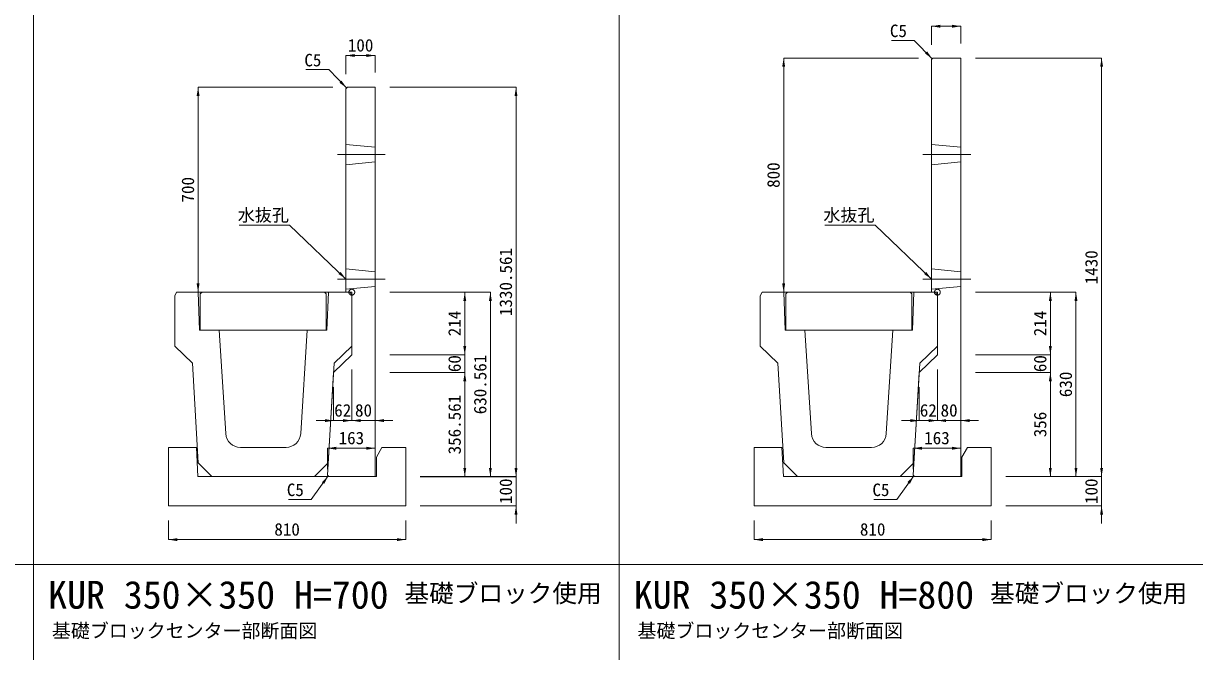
# Model space of a CAD drawing. Units: millimetres at full size, sheet at 1:40. Extents: x 86 to 35886, y -15691 to 10257.
# Drawn here: x 27852 to 31852, y -6738 to -4592 of the extents above; entities that cross this region are included whole.
import ezdxf
from ezdxf.enums import TextEntityAlignment as Align

# ---------------------------------------------------------------- set-up
doc = ezdxf.new("R2010")
doc.units = ezdxf.units.MM
doc.header["$LTSCALE"] = 40
doc.header["$PDMODE"] = 32
doc.header["$PDSIZE"] = 20
doc.linetypes.add('DASHED', pattern=[7.5, 6, -1.5])
doc.linetypes.add('USER1', pattern=[28.575, 19.05, -3.175, 3.175, -3.175])
for name, color, linetype, lineweight in [('0_2', 7, 'USER1', 5), ('パネックスKUR', 2, 'Continuous', 20), ('図枠', 5, 'Continuous', 13), ('基礎ブロック', 2, 'Continuous', 13), ('寸法線', 7, 'Continuous', 13), ('引出線', 4, 'Continuous', 13), ('本体', 2, 'Continuous', 13), ('補助線', 8, 'USER1', 13)]:
    doc.layers.add(name, color=color, linetype=linetype, lineweight=lineweight)
doc.layers.add('文字', color=7, linetype='Continuous')
doc.styles.add('ＭＳ ゴシック', font='')
doc.styles.get('ＭＳ ゴシック').set_extended_font_data('MS Gothic')

# ---------------------------------------------------------------- blocks, each defined once
blk = doc.blocks.new('filled_arrow')
at = {"color": 0, "linetype": 'Continuous', "lineweight": -2}
blk.add_solid([(7.5, 1.25), (0, 0), (7.5, -1.25)], dxfattribs=at)

msp = doc.modelspace()

# ---------------------------------------------------------------- linework, layer by layer
at = {"layer": 'パネックスKUR'}
for p, q in [((30953.23, -4715.56), (30958.23, -4710.56)), ((30953.23, -4715.56), (30953.23, -5510.56)), ((31053.23, -4710.56), (30958.23, -4710.56)), ((31053.23, -4710.56), (31053.23, -6140.56)), ((28953.23, -4815.56), (28958.23, -4810.56)), ((28953.23, -4815.56), (28953.23, -5510.56)), ((29053.23, -4810.56), (28958.23, -4810.56)), ((29053.23, -4810.56), (29053.23, -6140.56)), ((28973.23, -5510.56), (28953.23, -5510.56)), ((28973.23, -5510.56), (28973.23, -5724.56)), ((30973.23, -5510.56), (30953.23, -5510.56)), ((30973.23, -5510.56), (30973.23, -5724.56)), ((28973.23, -5724.56), (28911.23, -5784.56)), ((30973.23, -5724.56), (30911.23, -5784.56)), ((28911.23, -5784.56), (28890.53, -6135.57)), ((30911.23, -5784.56), (30890.53, -6135.57)), ((28895.23, -6140.56), (28890.53, -6135.57)), ((29053.23, -6140.56), (28895.23, -6140.56)), ((30895.23, -6140.56), (30890.53, -6135.57)), ((31053.23, -6140.56), (30895.23, -6140.56))]:
    msp.add_line(p, q, dxfattribs=at)
at = {"layer": 'パネックスKUR', "linetype": 'DASHED', "lineweight": 9}
for p, q in [((28953.23, -5005.56), (29053.23, -5015.56)), ((30953.23, -5005.56), (31053.23, -5015.56)), ((28953.23, -5075.56), (29053.23, -5065.56)), ((30953.23, -5075.56), (31053.23, -5065.56)), ((28953.23, -5430.56), (29053.23, -5440.56)), ((30953.23, -5430.56), (31053.23, -5440.56)), ((28953.23, -5500.56), (29053.23, -5490.56)), ((30953.23, -5500.56), (31053.23, -5490.56))]:
    msp.add_line(p, q, dxfattribs=at)
at = {"layer": '図枠'}
for p, q in [((27886.23, -1890.56), (27886.23, -15690.56)), ((29886.23, -1890.56), (29886.23, -15690.56)), ((18686.23, -6440.56), (35886.23, -6440.56))]:
    msp.add_line(p, q, dxfattribs=at)
at = {"layer": '基礎ブロック', "lineweight": 20}
for p, q in [((28347.23, -6240.56), (28347.23, -6040.56)), ((28347.23, -6040.56), (28442.23, -6040.56)), ((28442.23, -6040.56), (28447.23, -6140.56)), ((29057.23, -6073.56), (29076.23, -6040.56)), ((29057.23, -6140.56), (29057.23, -6073.56)), ((29076.23, -6040.56), (29157.23, -6040.56)), ((29157.23, -6040.56), (29157.23, -6240.56)), ((30347.23, -6240.56), (30347.23, -6040.56)), ((30347.23, -6040.56), (30442.23, -6040.56)), ((30442.23, -6040.56), (30447.23, -6140.56)), ((31057.23, -6073.56), (31076.23, -6040.56)), ((31057.23, -6140.56), (31057.23, -6073.56)), ((31076.23, -6040.56), (31157.23, -6040.56)), ((31157.23, -6040.56), (31157.23, -6240.56)), ((28447.23, -6140.56), (29057.23, -6140.56)), ((30447.23, -6140.56), (31057.23, -6140.56)), ((29157.23, -6240.56), (28347.23, -6240.56)), ((31157.23, -6240.56), (30347.23, -6240.56))]:
    msp.add_line(p, q, dxfattribs=at)
at = {"layer": '寸法線'}
for p, q in [((30953.23, -4602.01), (31053.23, -4602.01)), ((30953.23, -4665.56), (30953.23, -4602.01)), ((31053.23, -4660.56), (31053.23, -4602.01)), ((28953.23, -4702.01), (29053.23, -4702.01)), ((28953.23, -4765.56), (28953.23, -4702.01)), ((29053.23, -4760.56), (29053.23, -4702.01)), ((30448.23, -5510.56), (30448.23, -4710.56)), ((30908.23, -4710.56), (30448.23, -4710.56)), ((31103.23, -4710.56), (31534.07, -4710.56)), ((31534.07, -6140.56), (31534.07, -4710.56)), ((28448.23, -5510.56), (28448.23, -4810.56)), ((28908.23, -4810.56), (28448.23, -4810.56)), ((29103.23, -4810.56), (29534.07, -4810.56)), ((29534.07, -6141.12), (29534.07, -4810.56)), ((28903.23, -5510.56), (28448.23, -5510.56)), ((29103.23, -5510.56), (29446.57, -5510.56)), ((29103.23, -5510.56), (29359.07, -5510.56)), ((29359.07, -5510.56), (29359.07, -5724.56)), ((29446.57, -5510.56), (29446.57, -6141.12)), ((30903.23, -5510.56), (30448.23, -5510.56)), ((31103.23, -5510.56), (31446.57, -5510.56)), ((31103.23, -5510.56), (31359.07, -5510.56)), ((31359.07, -5510.56), (31359.07, -5724.56)), ((31446.57, -5510.56), (31446.57, -6140.56)), ((29053.23, -5575.56), (29053.23, -5949.16)), ((31053.23, -5575.56), (31053.23, -5949.16)), ((29359.07, -5664.56), (29359.07, -5844.56)), ((31359.07, -5664.56), (31359.07, -5844.56)), ((29103.23, -5724.56), (29359.07, -5724.56)), ((29103.23, -5724.56), (29359.07, -5724.56)), ((31103.23, -5724.56), (31359.07, -5724.56)), ((31103.23, -5724.56), (31359.07, -5724.56)), ((28973.23, -5774.56), (28973.23, -5949.16)), ((28973.23, -5774.56), (28973.23, -5949.16)), ((29103.23, -5784.56), (29359.07, -5784.56)), ((29103.23, -5784.56), (29359.07, -5784.56)), ((29359.07, -5784.56), (29359.07, -6141.12)), ((30973.23, -5774.56), (30973.23, -5949.16)), ((30973.23, -5774.56), (30973.23, -5949.16)), ((31103.23, -5784.56), (31359.07, -5784.56)), ((31103.23, -5784.56), (31359.07, -5784.56)), ((31359.07, -5784.56), (31359.07, -6140.56)), ((28911.23, -5834.56), (28911.23, -5949.16)), ((30911.23, -5834.56), (30911.23, -5949.16)), ((29033.23, -5949.16), (28851.23, -5949.16)), ((28913.23, -5949.16), (29113.23, -5949.16)), ((31033.23, -5949.16), (30851.23, -5949.16)), ((30913.23, -5949.16), (31113.23, -5949.16)), ((28890.23, -6043.64), (29053.23, -6043.64)), ((28890.23, -6115.56), (28890.23, -6043.64)), ((29053.23, -6115.56), (29053.23, -6043.64)), ((30890.23, -6043.64), (31053.23, -6043.64)), ((30890.23, -6115.56), (30890.23, -6043.64)), ((31053.23, -6115.56), (31053.23, -6043.64)), ((29534.07, -6080.56), (29534.07, -6300.56)), ((31534.07, -6080.56), (31534.07, -6300.56)), ((29207.23, -6140.56), (29534.07, -6140.56)), ((29207.23, -6141.12), (29534.07, -6141.12)), ((29207.23, -6141.12), (29446.57, -6141.12)), ((29207.23, -6141.12), (29359.07, -6141.12)), ((31207.23, -6140.56), (31534.07, -6140.56)), ((31207.23, -6140.56), (31446.57, -6140.56)), ((31207.23, -6140.56), (31359.07, -6140.56)), ((31207.23, -6140.56), (31534.07, -6140.56)), ((29207.23, -6240.56), (29534.07, -6240.56)), ((31207.23, -6240.56), (31534.07, -6240.56)), ((28347.23, -6290.56), (28347.23, -6355.79)), ((29157.23, -6290.56), (29157.23, -6355.79)), ((30347.23, -6290.56), (30347.23, -6355.79)), ((31157.23, -6290.56), (31157.23, -6355.79)), ((28347.23, -6355.79), (29157.23, -6355.79)), ((30347.23, -6355.79), (31157.23, -6355.79))]:
    msp.add_line(p, q, dxfattribs=at)
at = {"layer": '引出線'}
for points in [[(30955.73, -4713.06), (30894.24, -4650.35), (30816.47, -4650.35)], [(28955.73, -4813.06), (28894.24, -4750.35), (28816.47, -4750.35)], [(28953.23, -5465.56), (28760.77, -5282.12), (28589.03, -5282.12)], [(30953.23, -5465.56), (30760.77, -5282.12), (30589.03, -5282.12)], [(28892.88, -6138.07), (28834.45, -6218.33), (28756.68, -6218.33)], [(30892.88, -6138.07), (30834.45, -6218.33), (30756.68, -6218.33)]]:
    msp.add_lwpolyline(points, dxfattribs=at)
at = {"layer": '本体'}
for p, q in [((28368.23, -5522.56), (28374.23, -5510.56)), ((28374.23, -5510.56), (28448.23, -5510.56)), ((28448.23, -5510.56), (28453.23, -5640.56)), ((28893.23, -5510.56), (28888.23, -5640.56)), ((28893.23, -5510.56), (28967.23, -5510.56)), ((28973.23, -5522.56), (28967.23, -5510.56)), ((30368.23, -5522.56), (30374.23, -5510.56)), ((30374.23, -5510.56), (30448.23, -5510.56)), ((30448.23, -5510.56), (30453.23, -5640.56)), ((30893.23, -5510.56), (30888.23, -5640.56)), ((30893.23, -5510.56), (30967.23, -5510.56)), ((30973.23, -5522.56), (30967.23, -5510.56)), ((28368.23, -5522.56), (28368.23, -5694.56)), ((28973.23, -5522.56), (28973.23, -5694.56)), ((30368.23, -5522.56), (30368.23, -5694.56)), ((30973.23, -5522.56), (30973.23, -5694.56)), ((28453.23, -5640.56), (28520.73, -5640.56)), ((28520.73, -5640.56), (28542.8, -5993.68)), ((28820.73, -5640.56), (28798.66, -5993.68)), ((28820.73, -5640.56), (28888.23, -5640.56)), ((30453.23, -5640.56), (30520.73, -5640.56)), ((30520.73, -5640.56), (30542.8, -5993.68)), ((30820.73, -5640.56), (30798.66, -5993.68)), ((30820.73, -5640.56), (30888.23, -5640.56)), ((28368.23, -5694.56), (28428.73, -5752.56)), ((28973.23, -5694.56), (28912.73, -5752.56)), ((30368.23, -5694.56), (30428.73, -5752.56)), ((30973.23, -5694.56), (30912.73, -5752.56)), ((28428.73, -5752.56), (28448.87, -6093.7)), ((28912.73, -5752.56), (28892.6, -6093.7)), ((30428.73, -5752.56), (30448.87, -6093.7)), ((30912.73, -5752.56), (30892.6, -6093.7)), ((28592.7, -6040.56), (28748.76, -6040.56)), ((30592.7, -6040.56), (30748.76, -6040.56)), ((28495.73, -6140.56), (28448.87, -6093.7)), ((28845.73, -6140.56), (28892.6, -6093.7)), ((30495.73, -6140.56), (30448.87, -6093.7)), ((30845.73, -6140.56), (30892.6, -6093.7)), ((28495.73, -6140.56), (28845.73, -6140.56)), ((30495.73, -6140.56), (30845.73, -6140.56))]:
    msp.add_line(p, q, dxfattribs=at)
at = {"layer": '本体', "lineweight": 20}
for points in [[(28455.73, -5640.56), (28455.73, -5516.56), (28461.73, -5510.56), (28879.73, -5510.56), (28885.73, -5516.56), (28885.73, -5640.56)], [(30455.73, -5640.56), (30455.73, -5516.56), (30461.73, -5510.56), (30879.73, -5510.56), (30885.73, -5516.56), (30885.73, -5640.56)]]:
    msp.add_lwpolyline(points, close=True, dxfattribs=at)
at = {"layer": '本体'}
for centre, start, end in [((28592.7, -5990.56), 183.57633, 270), ((28748.76, -5990.56), 270, 356.42367), ((30592.7, -5990.56), 183.57633, 270), ((30748.76, -5990.56), 270, 356.42367)]:
    msp.add_arc(centre, 50, start, end, dxfattribs=at)
at = {"layer": '補助線'}
for p, q in [((28923.87, -5040.56), (29087.59, -5040.56)), ((30923.87, -5040.56), (31087.59, -5040.56)), ((28923.87, -5465.56), (29087.59, -5465.56)), ((30923.87, -5465.56), (31087.59, -5465.56))]:
    msp.add_line(p, q, dxfattribs=at)
for p in [(28973.23, -5510.56), (30973.23, -5510.56)]:
    msp.add_point(p, dxfattribs=at)

# ---------------------------------------------------------------- block references
at = {"layer": '寸法線', "xscale": 4, "yscale": 4}
for p in [(30953.23, -4602.01), (28953.23, -4702.01), (28973.23, -5949.16), (29053.23, -5949.16), (30973.23, -5949.16), (31053.23, -5949.16), (28890.23, -6043.64), (30890.23, -6043.64), (28347.23, -6355.79), (30347.23, -6355.79)]:
    msp.add_blockref('filled_arrow', p, dxfattribs=at)
for p, rotation in [((31053.23, -4602.01), 180), ((29053.23, -4702.01), 180), ((30448.23, -4710.56), 270), ((31534.07, -4710.56), 270), ((28448.23, -4810.56), 270), ((29534.07, -4810.56), 270), ((28448.23, -5510.56), 90), ((29359.07, -5510.56), 270), ((29446.57, -5510.56), 270), ((30448.23, -5510.56), 90), ((31359.07, -5510.56), 270), ((31446.57, -5510.56), 270), ((29359.07, -5724.56), 90), ((29359.07, -5724.56), 90), ((31359.07, -5724.56), 90), ((31359.07, -5724.56), 90), ((29359.07, -5784.56), 270), ((29359.07, -5784.56), 270), ((31359.07, -5784.56), 270), ((31359.07, -5784.56), 270), ((28911.23, -5949.16), 180), ((28973.23, -5949.16), 180), ((30911.23, -5949.16), 180), ((30973.23, -5949.16), 180), ((29053.23, -6043.64), 180), ((31053.23, -6043.64), 180), ((29359.07, -6141.12), 90), ((29446.57, -6141.12), 90), ((29534.07, -6140.56), 90), ((29534.07, -6141.12), 90), ((31359.07, -6140.56), 90), ((31446.57, -6140.56), 90), ((31534.07, -6140.56), 90), ((31534.07, -6140.56), 90), ((29534.07, -6240.56), 270), ((31534.07, -6240.56), 270), ((29157.23, -6355.79), 180), ((31157.23, -6355.79), 180)]:
    msp.add_blockref('filled_arrow', p, dxfattribs=dict(at, rotation=rotation))
at = {"layer": '引出線', "xscale": 4, "yscale": 4}
for p, rotation in [((30955.73, -4713.06), 134.4), ((28955.73, -4813.06), 134.4), ((28953.23, -5465.56), 136.4), ((30953.23, -5465.56), 136.4), ((28892.88, -6138.07), 233.9), ((30892.88, -6138.07), 233.9)]:
    msp.add_blockref('filled_arrow', p, dxfattribs=dict(at, rotation=rotation))

# ---------------------------------------------------------------- texts
at = {"layer": '0_2', "style": 'ＭＳ ゴシック'}
for p in [(27948.99, -6704.99), (29948.99, -6704.99)]:
    msp.add_text('基礎ブロックセンター部断面図', height=47.47, dxfattribs=at).set_placement(p, align=Align.BOTTOM_LEFT)
at = {"layer": '寸法線', "style": 'ＭＳ ゴシック'}
for s, p in [('100', (29003.23, -4667.01)), ('62', (28942.23, -5914.16)), ('80', (29013.23, -5914.16)), ('62', (30942.23, -5914.16)), ('80', (31013.23, -5914.16)), ('163', (28971.73, -6008.64)), ('163', (30971.73, -6008.64)), ('810', (28752.23, -6320.79)), ('810', (30752.23, -6320.79))]:
    msp.add_text(s, height=42.72, dxfattribs=at).set_placement(p, align=Align.MIDDLE_CENTER)
for s, p in [('800', (30413.23, -5110.56)), ('700', (28413.23, -5160.56)), ('1330.561', (29499.07, -5475.84)), ('1430', (31499.07, -5425.56)), ('214', (29324.07, -5617.56)), ('214', (31324.07, -5617.56)), ('60', (29324.07, -5754.56)), ('630.561', (29411.57, -5825.84)), ('60', (31324.07, -5754.56)), ('630', (31411.57, -5825.56)), ('356.561', (29324.07, -5962.84)), ('356', (31324.07, -5962.56)), ('100', (29499.07, -6190.56)), ('100', (31499.07, -6190.56))]:
    msp.add_text(s, height=42.72, rotation=90, dxfattribs=at).set_placement(p, align=Align.MIDDLE_CENTER)
at = {"layer": '引出線', "style": 'ＭＳ ゴシック'}
for s, p in [('C5', (30869.24, -4596.35)), ('C5', (28869.24, -4696.35)), ('水抜孔', (28758.52, -5225.83)), ('水抜孔', (30758.52, -5225.83)), ('C5', (28809.45, -6164.33)), ('C5', (30809.45, -6164.33))]:
    msp.add_text(s, height=42.72, dxfattribs=at).set_placement(p, align=Align.TOP_RIGHT)
at = {"layer": '文字', "style": 'ＭＳ ゴシック'}
for s, p in [('KUR 350×350 H=700', (27936.23, -6620.06)), ('KUR 350×350 H=800', (29936.23, -6620.06))]:
    msp.add_text(s, height=94.94, dxfattribs=at).set_placement(p, align=Align.BOTTOM_LEFT)
for p in [(29826.61, -6539.1), (31826.61, -6539.1)]:
    msp.add_text('基礎ブロック使用', height=61.71, dxfattribs=at).set_placement(p, align=Align.MIDDLE_RIGHT)

doc.saveas('drawing.dxf')
